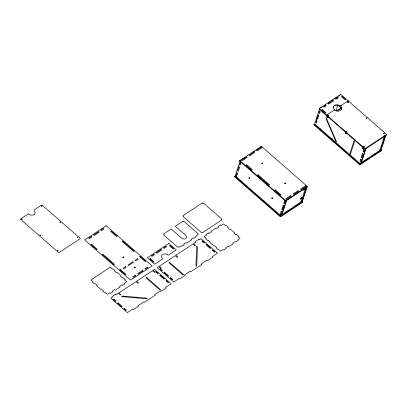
<?xml version="1.0" encoding="UTF-8"?>
<svg xmlns="http://www.w3.org/2000/svg" width="407" height="407" viewBox="0 0 407 407"><rect width="100%" height="100%" fill="white"/><g stroke="black" fill="none" stroke-linecap="round" stroke-linejoin="round"><path stroke-width="0.61" d="M364.301 147.146L363.548 146.724M348.321 102.747L348.036 102.274L347.527 102.34M235.806 175.478L234.697 176.211L234.518 176.745L280.423 216.87L302.554 202.289L302.727 201.755L280.601 216.336L280.423 216.87M307.122 186.971L285.551 201.19L239.647 161.06L239.82 160.526L261.391 146.311L307.295 186.437L302.172 202.121M240.201 160.694L235.251 175.844L281.156 215.969L286.106 200.824M240.817 181.395L240.99 180.861M246.55 186.411L246.728 185.877M261.391 146.311L260.663 147.212M263.767 201.455L263.94 200.921M285.551 201.19L285.724 200.656L307.295 186.437M281.71 215.603L286.66 200.458M313.904 124.771L314.082 124.237L359.986 164.362L359.808 164.901L313.904 124.771L314.957 124.079M319.205 108.557L319.032 109.091L364.937 149.216L386.477 135.022L386.65 134.488L340.745 94.358L319.205 108.557L365.11 148.682L364.937 149.216M319.398 109.305L314.636 123.87L360.541 163.996L365.491 148.85M285.928 212.347L286.106 211.813M316.336 120.009L317.287 117.099M288.415 210.709L288.594 210.175M293.391 207.428L293.569 206.893M320.197 129.421L320.375 128.887M295.879 205.789L296.057 205.255M326.46 115.583L326.597 115.018L334.605 109.793L335.439 110.383A4.156 3.037 18.1 0 0 340.323 110.501A4.156 3.037 18.1 0 0 340.852 106.817L340.201 106.105L340.028 106.639L340.674 107.351A4.156 3.037 18.1 0 1 341.158 109.768M327.07 116.672L327.625 116.305L327.406 116.977L328.047 117.542L328.266 116.865L327.493 117.908L326.852 117.343L327.07 116.132M300.59 198.306L301.129 198.942L302.309 198.061L301.729 197.553M327.849 117.353L327.986 116.931M305.81 187.362L305.459 188.426L303.622 189.642L303.429 190.227L305.265 189.016L302.503 197.476L300.666 198.687L300.473 199.277L301.175 198.814M300.859 202.513L302.309 198.061M306.568 187.337L301.612 202.488L300.656 201.648M334.427 110.328L334.564 109.763L333.918 109.056A4.156 3.037 18.1 0 1 334.447 105.367A4.156 3.037 18.1 0 1 339.331 105.484L340.166 106.074L348.173 100.855L348 101.389L348.138 100.819M340.573 94.892L340.745 94.358M335.984 110.846L337.886 105.031M333.15 107.957A4.156 3.037 18.1 0 1 339.158 106.018L339.993 106.609L340.166 106.074M346.215 133.41L345.996 134.081L345.355 133.521L345.574 132.306M345.436 132.728L346.128 131.939M345.355 133.521L345.909 133.155L345.991 132.361M346.352 132.987L346.576 132.316M346.352 133.527L346.489 133.109M354.629 159.519L354.802 158.984M362.912 147.461L362.693 148.677L363.334 149.237L364.112 148.199L363.889 148.87L363.248 148.311L363.466 147.634L362.912 148M363.69 148.682L363.827 148.265M361.095 163.629L366.046 148.484M362.754 162.067L362.927 161.528M365.165 160.475L365.344 159.941M367.582 158.883L367.755 158.348M372.41 155.698L372.588 155.164M374.827 154.111L375 153.576M377.238 152.518L377.416 151.984M384.625 135.719L379.828 150.392L360.994 162.805M385.363 135.755L380.413 150.9L379.456 150.066M380.967 150.534L385.917 135.389M384.132 134.127L383.954 133.644L383.353 133.689M239.647 161.06L240.7 160.368M242.801 158.984L244.383 157.941M253.851 151.699L254.904 151.007M257.01 149.618L258.587 148.58M320.609 108.053L322.181 107.016M324.282 105.627L325.859 104.589M327.961 103.205L329.538 102.167M331.639 100.778L333.216 99.74M334.793 98.703L336.37 97.665M338.471 96.281L340.043 95.243M337.53 106.115L338.085 105.749M339.993 106.609L341.483 105.622M326.933 116.55L327.487 116.183M326.852 117.343L327.406 116.977M336.798 110.841L341.498 107.743M327.401 117.323L328.444 116.636M336.798 111.131L341.493 108.033M331.847 138.919L332.407 138.553M345.711 132.428L346.265 132.061M345.574 132.845L346.128 132.478M362.693 148.677L363.248 148.311M365.11 148.682L386.65 134.488M383.542 139.031L384.096 138.665M381.069 146.606L381.624 146.24M303.271 198.753L302.716 199.12L301.765 198.285M301.307 201.134L301.862 200.768M281.629 214.764L301.032 201.979M290.903 209.071L291.9 208.415M297.873 204.477L299.364 203.495M363.721 161.426L364.682 160.79M359.986 164.362L381.522 150.168L381.349 150.702L359.808 164.901M346.179 131.593C348.453 131.609 345.238 130.52 346.881 131.695M327.737 115.374L328.469 115.766M366.127 118.447L366.809 118.676M302.162 197.181L302.381 197.883L301.846 197.583M345.909 133.155L346.55 133.715M303.983 188.97L304.568 189.479M303.943 189.097L304.528 189.606M301.612 198.524L301.027 198.016L301.567 198.652M239.82 160.526L285.724 200.656M234.697 176.211L280.601 216.336M304.894 188.675L305.357 188.817L305.25 188.258M284.691 183.613A0.519 0.382 18.1 0 1 285.572 183.725M261.92 163.431A0.519 0.382 18.1 0 1 262.693 163.868M249.649 178.271A0.519 0.305 56.6 0 1 249.394 177.615M272.894 198.463A0.519 0.305 56.6 0 1 272.385 197.599M196.642 246.688L195.909 265.929L196.713 266.061L197.446 246.82L196.642 246.688M57.331 250.391C57.906 251.806 58.639 249.598 57.331 250.391M363.614 146.327C364.189 147.741 364.921 145.538 363.614 146.327M77.203 237.291C77.773 238.706 78.515 236.508 77.203 237.291M383.486 133.231C384.055 134.646 384.798 132.443 383.486 133.231M41.372 205.937C41.829 207.372 42.755 205.235 41.372 205.937M347.649 101.877C348.112 103.307 349.038 101.175 347.649 101.877M21.5 219.027C21.922 220.462 22.909 218.35 21.5 219.027M327.783 114.967C328.205 116.402 329.192 114.291 327.783 114.967M236.986 172.833L236.009 175.819L236.594 176.328L237.566 173.341L236.986 172.833M238.97 166.753L237.647 170.808L238.232 171.316L239.555 167.262L238.97 166.753M240.613 161.742L239.637 164.723L240.216 165.237L241.193 162.251L240.613 161.742M281.14 211.431L280.164 214.418L280.749 214.927L281.725 211.94L281.14 211.431M283.13 205.352L281.802 209.402L282.387 209.915L283.71 205.861L283.13 205.352M284.768 200.336L283.791 203.322L284.371 203.831L285.348 200.844L284.768 200.336M316.458 120.594L315.837 122.487L316.422 122.995L317.038 121.103L316.458 120.594M318.315 114.916L317.073 118.702L317.658 119.21L318.895 115.425L318.315 114.916M319.551 111.126L318.93 113.019L319.515 113.533L320.136 111.635L319.551 111.126M354.009 140.98L349.786 153.907L350.366 154.421L354.594 141.488L354.009 140.98M360.612 159.193L359.992 161.086L360.577 161.594L361.197 159.702L360.612 159.193M362.469 153.51L361.233 157.3L361.813 157.809L363.049 154.019L362.469 153.51M363.705 149.725L363.09 151.618L363.67 152.126L364.29 150.234L363.705 149.725M59.88 222.1C60.256 223.535 61.315 221.454 59.88 222.1M366.163 118.035C366.539 119.475 367.597 117.394 366.163 118.035M40.013 235.19C40.359 236.63 41.463 234.564 40.013 235.19M28.322 213.858L20.35 219.108L58.827 252.742L80.367 238.548L41.89 204.914L33.918 210.17L34.57 210.877A4.156 3.037 18.1 0 1 34.04 214.565A4.156 3.037 18.1 0 1 29.156 214.443L28.322 213.858M106.176 225.763L84.636 239.957L130.54 280.082L152.081 265.888L106.176 225.763M91.163 236.553L88.746 238.141L89.331 238.65L91.743 237.062L91.163 236.553M98.402 231.776L93.574 234.961L94.159 235.47L98.987 232.285L98.402 231.776M103.236 228.597L100.819 230.184L101.404 230.698L103.816 229.105L103.236 228.597M91.489 244.241L90.929 244.607L96.668 249.623L97.222 249.257L91.489 244.241M111.36 231.14L110.801 231.512L116.539 236.523L117.099 236.157L111.36 231.14M246.489 157.026L241.514 160.307L242.099 160.816L247.074 157.534L246.489 157.026M253.958 152.106L248.982 155.388L249.562 155.896L254.538 152.615L253.958 152.106M261.421 147.186L256.446 150.468L257.026 150.977L262.001 147.695L261.421 147.186M325.727 105.148L323.316 106.741L323.896 107.25L326.312 105.662L325.727 105.148M332.972 100.376L328.144 103.561L328.729 104.07L333.557 100.885L332.972 100.376M337.8 97.192L335.388 98.784L335.968 99.293L338.385 97.705L337.8 97.192M322.166 109.437L321.611 109.804L325.305 113.034L325.859 112.668L322.166 109.437M342.038 96.342L341.483 96.708L345.177 99.939L345.731 99.573L342.038 96.342M102.961 254.273L102.406 254.64L113.884 264.667L114.438 264.301L102.961 254.273M122.833 241.173L122.278 241.539L133.755 251.572L134.31 251.205L122.833 241.173M246.673 164.81L246.113 165.176L251.852 170.192L252.411 169.826L246.673 164.81M202.345 202.93L183.033 215.659L183.613 216.168L183.058 216.534L201.348 232.524L201.903 232.158L202.488 232.667L221.805 219.938L221.22 219.429L221.774 219.063L203.485 203.073L202.93 203.439L202.345 202.93M110.251 267.226L90.934 279.955L93 281.761L92.445 282.127L94.51 283.933L95.065 283.567L97.131 285.373L96.576 285.739L100.707 289.352L101.262 288.985L103.327 290.791L102.773 291.158L104.838 292.964L105.393 292.597L107.458 294.403L109.875 292.811L110.455 293.32L112.871 291.727L112.286 291.219L114.703 289.626L115.283 290.135L120.116 286.955L119.531 286.447L121.947 284.854L122.527 285.363L124.944 283.771L124.359 283.262L126.775 281.669L124.71 279.863L125.264 279.497L123.199 277.691L122.644 278.057L120.579 276.256L121.133 275.89L117.002 272.278L116.448 272.644L114.382 270.838L114.937 270.472L112.871 268.666L112.317 269.032L110.251 267.226M171.133 229.024L163.573 234L164.158 234.513L163.604 234.88L177.711 247.207L178.266 246.84L178.846 247.354L181.263 245.762L181.848 246.271L184.259 244.678L183.679 244.169L186.091 242.577L186.676 243.086L191.504 239.906L190.919 239.397L193.335 237.805L193.92 238.314L196.332 236.721L195.752 236.213L198.163 234.62L197.583 234.111L198.138 233.745L184.03 221.413L183.476 221.779L182.891 221.271L175.336 226.251L185.648 235.266A3.114 2.279 18.1 0 1 185.75 238.578A3.114 2.279 18.1 0 1 181.446 238.039L171.133 229.024M258.145 174.842L257.59 175.208L269.068 185.241L269.622 184.875L258.145 174.842M120.177 269.317L119.622 269.683L125.361 274.7L125.916 274.333L120.177 269.317M140.049 256.222L139.494 256.588L145.233 261.604L145.787 261.238L140.049 256.222M125.554 266.616L123.138 268.203L123.723 268.717L126.134 267.124L125.554 266.616M132.794 261.838L127.966 265.023L128.551 265.532L133.379 262.347L132.794 261.838M137.627 258.659L135.21 260.246L135.796 260.76L138.207 259.167L137.627 258.659M168.859 243.498L147.319 257.697L154.706 264.153L162.678 258.903L162.032 258.191A4.156 3.037 18.1 0 1 162.561 254.507A4.156 3.037 18.1 0 1 167.445 254.624L168.279 255.214L176.246 249.959L168.859 243.498M153.841 254.289L151.424 255.881L152.009 256.39L154.426 254.797L153.841 254.289M161.086 249.516L156.257 252.696L156.837 253.21L161.665 250.025L161.086 249.516M165.914 246.332L163.497 247.924L164.082 248.433L166.499 246.84L165.914 246.332M150.275 258.577L149.72 258.944L153.419 262.174L153.973 261.808L150.275 258.577M170.151 245.482L169.592 245.848L173.29 249.079L173.845 248.713L170.151 245.482M135.317 275.147L132.901 276.74L133.486 277.248L135.897 275.656L135.317 275.147M142.557 270.375L137.729 273.555L138.314 274.069L143.142 270.884L142.557 270.375M147.39 267.19L144.973 268.783L145.558 269.292L147.97 267.699L147.39 267.19M115.527 294.2L112.001 296.525L112.586 297.034L110.821 298.194L127.35 312.642L132.819 309.035L133.404 309.544L138.879 305.937L138.294 305.428L143.768 301.821L144.348 302.33L155.296 295.116L154.711 294.607L160.185 291L160.765 291.509L166.239 287.902L165.659 287.393L171.128 283.786L154.604 269.342L153.098 270.334L155.026 272.018L154.411 272.42L152.483 270.736L136.564 281.232L138.492 282.916L137.876 283.323L135.948 281.634L118.915 292.862L120.843 294.546L120.228 294.953L118.3 293.264L116.107 294.709L115.527 294.2M198.667 239.408L195.141 241.727L195.726 242.241L193.534 243.681L195.462 245.37L194.851 245.772L192.923 244.088L175.885 255.316L177.813 257L177.203 257.402L175.275 255.718L159.351 266.214L161.279 267.898L160.663 268.299L158.735 266.616L157.229 267.608L173.758 282.056L179.228 278.449L179.813 278.958L185.287 275.351L184.702 274.842L190.176 271.235L190.756 271.744L201.704 264.53L201.119 264.021L206.593 260.414L207.173 260.923L212.647 257.316L212.062 256.807L217.536 253.2L201.012 238.756L199.252 239.916L198.667 239.408M208.44 232.967L206.028 234.554L206.608 235.068L204.197 236.655L206.263 238.461L205.703 238.828L207.768 240.634L208.328 240.267L210.394 242.073L209.834 242.44L213.965 246.052L214.525 245.686L216.59 247.492L216.031 247.858L218.096 249.664L218.656 249.298L220.721 251.104L223.133 249.511L223.718 250.02L226.134 248.428L225.549 247.919L227.966 246.327L228.546 246.84L233.374 243.656L232.794 243.147L235.205 241.555L235.79 242.063L238.207 240.471L237.622 239.962L240.038 238.37L237.973 236.569L238.527 236.202L236.462 234.396L235.907 234.763L233.842 232.957L234.396 232.59L230.265 228.978L229.706 229.345L227.64 227.538L228.2 227.172L226.134 225.366L225.575 225.732L223.509 223.926L221.098 225.519L220.513 225.01L218.101 226.602L218.681 227.111L216.27 228.698L215.685 228.19L210.857 231.374L211.437 231.883L209.025 233.476L208.44 232.967M275.361 189.891L274.806 190.257L280.545 195.274L281.1 194.907L275.361 189.891M146.571 277.447L146.016 277.818L160.124 290.145L160.679 289.779L146.571 277.447M169.49 262.342L168.936 262.708L183.043 275.04L183.598 274.674L169.49 262.342M114.001 299.267L113.446 299.633L115.512 301.439L116.066 301.073L114.001 299.267M156.115 271.515L155.555 271.881L157.621 273.687L158.181 273.316L156.115 271.515M160.409 268.681L159.854 269.047L161.92 270.853L162.474 270.487L160.409 268.681M202.523 240.929L201.964 241.295L204.029 243.101L204.589 242.735L202.523 240.929M118.132 302.879L117.577 303.246L121.708 306.858L122.263 306.491L118.132 302.879M160.246 275.122L159.686 275.488L163.823 279.1L164.377 278.734L160.246 275.122M164.54 272.293L163.985 272.659L168.116 276.272L168.671 275.905L164.54 272.293M206.654 244.541L206.095 244.907L210.231 248.514L210.785 248.148L206.654 244.541M290.649 195.625L285.673 198.901L286.253 199.41L291.229 196.133L290.649 195.625M298.112 190.705L293.137 193.981L293.717 194.49L298.692 191.214L298.112 190.705M305.576 185.785L300.6 189.062L301.18 189.576L306.156 186.294L305.576 185.785M124.328 308.297L123.774 308.664L125.839 310.47L126.394 310.103L124.328 308.297M166.443 280.54L165.888 280.906L167.954 282.712L168.508 282.346L166.443 280.54M170.737 277.711L170.182 278.078L172.247 279.884L172.802 279.517L170.737 277.711M212.851 249.954L212.296 250.32L214.362 252.126L214.916 251.76L212.851 249.954M326.638 118.768L326.119 118.829L336.045 141.926L336.569 141.87L326.638 118.768M146.983 298.173L121.785 296.021L121.846 296.647L147.044 298.794L146.983 298.173M122.934 257.458A0.519 0.382 18.1 0 0 123.779 257.392A0.519 0.382 18.1 0 0 123.143 256.837A0.519 0.382 18.1 0 0 122.934 257.458M134.564 267.623A0.519 0.382 18.1 0 0 135.409 267.557A0.519 0.382 18.1 0 0 134.773 267.002A0.519 0.382 18.1 0 0 134.564 267.623M284.961 183.562A0.519 0.382 18.1 0 0 285.806 183.496A0.519 0.382 18.1 0 0 285.17 182.936A0.519 0.382 18.1 0 0 284.961 183.562M262.011 163.497A0.519 0.382 18.1 0 0 262.856 163.431A0.519 0.382 18.1 0 0 262.22 162.876A0.519 0.382 18.1 0 0 262.011 163.497M248.83 178.19A0.519 0.305 56.6 0 0 249.466 178.749A0.519 0.305 56.6 0 0 249.313 177.966A0.519 0.305 56.6 0 0 248.83 178.19M271.784 198.255A0.519 0.305 56.6 0 0 272.42 198.809A0.519 0.305 56.6 0 0 272.268 198.026A0.519 0.305 56.6 0 0 271.784 198.255"/></g></svg>
